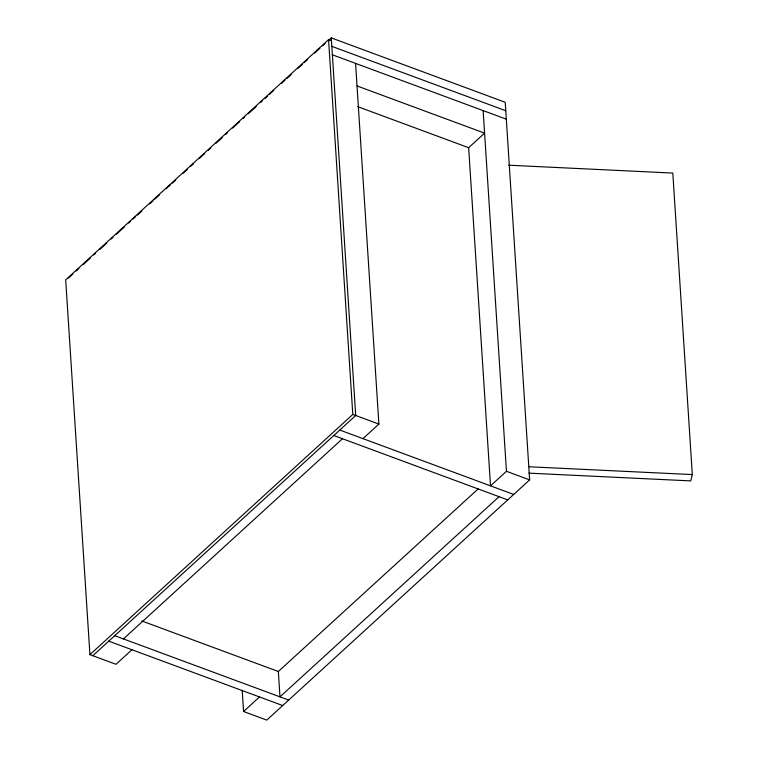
<?xml version="1.0" encoding="UTF-8"?>
<svg xmlns="http://www.w3.org/2000/svg" width="758" height="758" viewBox="0 0 758 758"><rect width="100%" height="100%" fill="white"/><g stroke="black" fill="none" stroke-linecap="round" stroke-linejoin="round"><path stroke-width="1.14" d="M508.59 165.197L672.81 173.07L692.31 474.584L690.756 480.904L528.894 473.144M331.464 40.714L328.565 39.643L65.69 279.863L89.927 654.647L116.012 664.302L131.949 649.748M68.41 278.12L72.768 274.131M76.264 270.938L78.889 268.55M83.257 264.551L90.24 258.175M93.736 254.982L95.48 253.38M99.848 249.391L106.831 243.005M111.199 239.016L112.942 237.425M116.438 234.231L124.303 227.049M128.671 223.051L130.414 221.459M133.029 219.062L135.654 216.674M137.397 215.073L141.765 211.084M149.629 203.902L153.116 200.709M154.869 199.108L159.237 195.119M166.22 188.733L170.588 184.744M172.331 183.152L175.828 179.959M182.811 173.573L187.179 169.584M190.675 166.39L193.29 163.993M199.411 158.413L204.651 153.618M208.137 150.425L210.762 148.037M216.002 143.243L222.113 137.662M225.609 134.469L227.353 132.868M232.592 128.083L239.585 121.697M243.072 118.504L244.825 116.912M248.311 113.719L256.176 106.537M260.544 102.548L262.287 100.947M264.912 98.549L267.527 96.162M269.27 94.561L273.638 90.572M281.502 83.389L284.999 80.196M286.742 78.605L291.11 74.616M298.093 68.229L302.461 64.24M304.204 62.639L307.701 59.446M314.684 53.06L319.933 48.275M322.548 45.878L325.173 43.49M328.659 40.297L331.284 37.9L505.226 102.283L529.643 479.88L266.769 720.1L243.574 711.516L242.2 690.311M483.13 110.602L506.448 471.296L490.521 485.85L468.652 147.706L484.58 133.143L357.027 85.938M89.927 654.647L352.802 414.427L328.565 39.643M92.827 655.717L355.701 415.498L331.284 37.9M123.431 638.918L342.493 438.73M362.959 438.636L378.896 424.082L355.568 63.388M499.039 496.68L279.977 696.858L278.338 671.503L478.203 488.863M243.574 711.516L259.511 696.953M529.274 466.767L692.31 474.584M331.824 46.352L505.775 110.734M332.374 54.803L506.316 119.186M357.729 106.651L468.652 147.706M352.802 414.427L378.896 424.082M506.448 471.296L529.643 479.88M339.764 430.051L513.716 494.434M333.795 435.518L507.737 499.901M141.774 620.954L278.338 671.503M114.733 635.697L288.675 700.079M108.754 641.164L282.696 705.537"/></g></svg>
